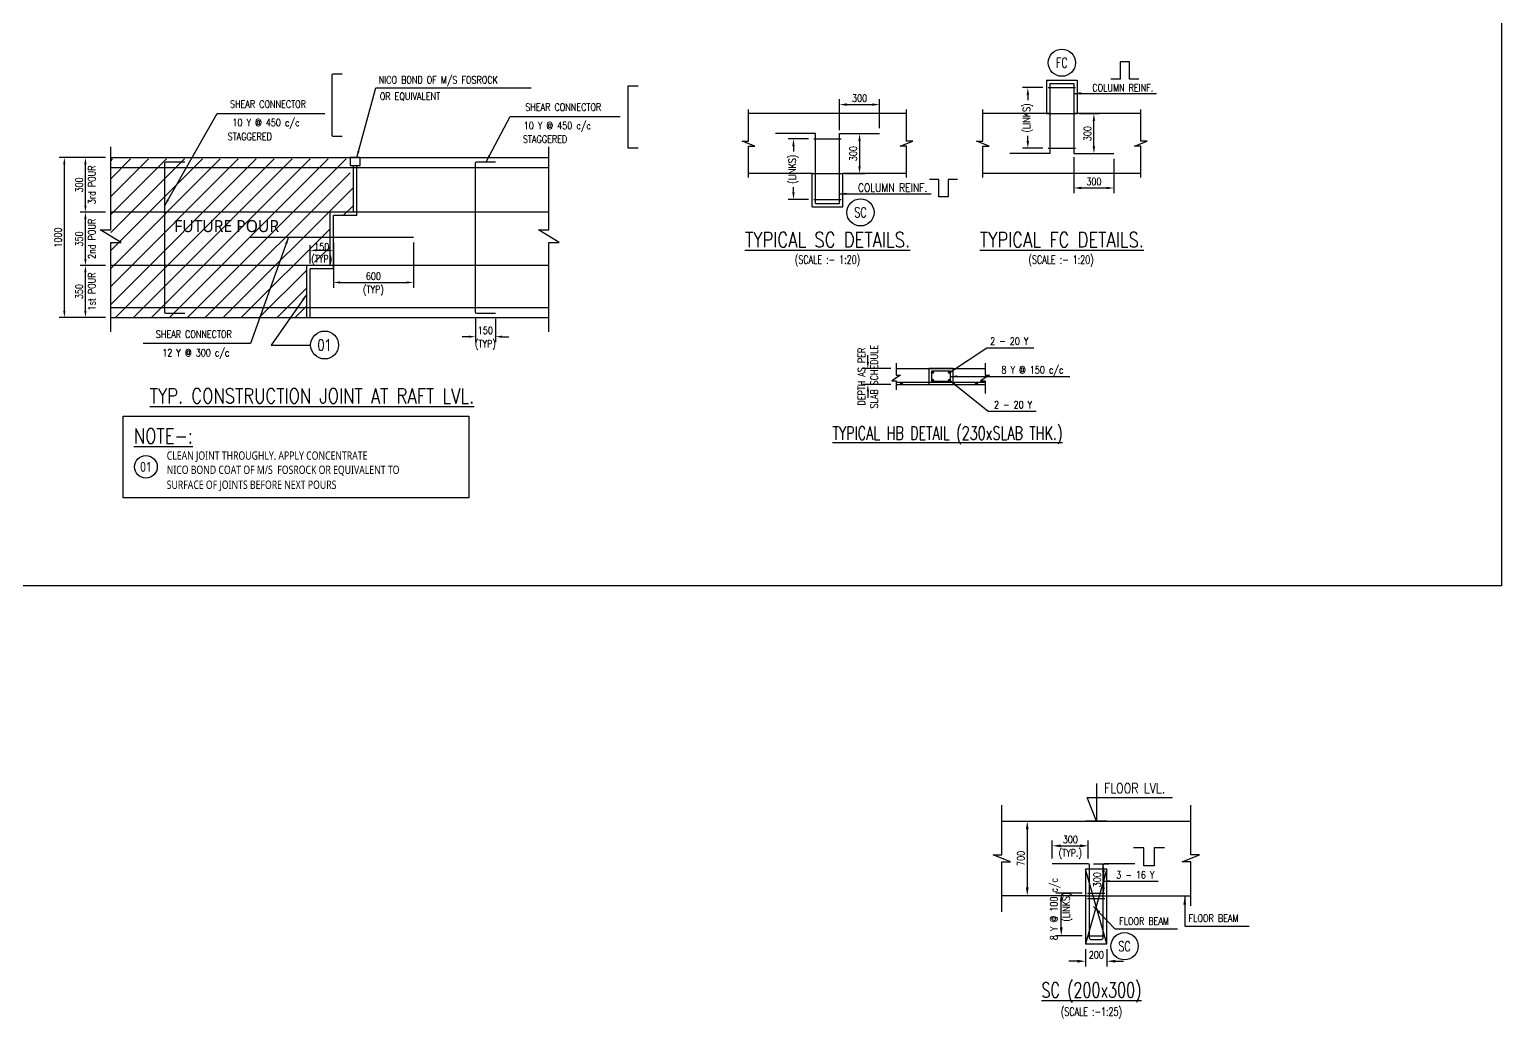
# Model space of a CAD drawing. Extents: x -69352 to 1013721, y -547461 to -186867.
# Drawn here: x 439948 to 495141, y -526252 to -489142 of the extents above; entities that cross this region are included whole.
import ezdxf
from ezdxf.enums import TextEntityAlignment as Align
from ezdxf.lldxf.tags import DXFTag

# ---------------------------------------------------------------- set-up
doc = ezdxf.new("R2010")
doc.units = 0
doc.header["$LTSCALE"] = 500
doc.header["$MEASUREMENT"] = 0
doc.header["$PDMODE"] = 35
doc.header["$PDSIZE"] = -15
doc.linetypes.add('HIDDEN2', pattern=[0.1875, 0.125, -0.0625])
doc.layers.get('DEFPOINTS').update_dxf_attribs({"color": 4})
for name, color, linetype in [('LEVEL SECTION', 3, 'Continuous'), ('LINE CUT', 8, 'Continuous'), ('RIL SWD', 15, 'Continuous'), ('S-BEAM OUTER', 4, 'Continuous'), ('S-BRECK LINE', 8, 'Continuous'), ('S-COLUMN', 1, 'Continuous'), ('S-COLUMN CIRCLE', 9, 'Continuous'), ('S-COLUMN NO', 2, 'Continuous'), ('S-CONCRET LINE', 4, 'Continuous'), ('S-CUT LINE', 8, 'Continuous'), ('S-DIM-1', 5, 'Continuous'), ('S-HATCH @ 1', 252, 'Continuous'), ('S-LEVEL SECTION', 3, 'Continuous'), ('S-REINFORCEMENT', 6, 'Continuous'), ('S-SLAB NO', 3, 'Continuous'), ('S-STIRUPS)', 3, 'Continuous'), ('S-TEXT', 2, 'Continuous'), ('S-TEXT-1 @ 1', 4, 'Continuous'), ('S-TEXT1', 4, 'Continuous'), ('S-TITIL', 6, 'Continuous'), ('S-TITLE', 6, 'Continuous')]:
    doc.layers.add(name, color=color, linetype=linetype)
doc.layers.add('TEXT-1', color=4, linetype='Continuous', lineweight=18)
doc.styles.add('ROMANS', font='simplex.shx', dxfattribs={"width": 0.8, "height": 275})
doc.styles.add('ROMENT', font='', dxfattribs={"height": 275})
doc.styles.get('ROMENT').set_extended_font_data('Yu Gothic UI Light')
tags = doc.linetypes.add('HIDDEN', pattern=[0.375, 0.25, -0.125]).pattern_tags.tags
tags[6:7] = [DXFTag(74, 4), DXFTag(75, 0), DXFTag(340, '0'), DXFTag(46, 1.0), DXFTag(50, 0.0), DXFTag(44, 0.0), DXFTag(45, 0.0)]
tags[4:5] = [DXFTag(74, 4), DXFTag(75, 0), DXFTag(340, '0'), DXFTag(46, 1.0), DXFTag(50, 0.0), DXFTag(44, 0.0), DXFTag(45, 0.0)]
doc.dimstyles.new('dim100', dxfattribs={"dimtxt": 250, "dimasz": 250, "dimexe": 200, "dimexo": 200, "dimgap": 100, "dimtad": 1, "dimdec": 0, "dimzin": 0, "dimdsep": 46, "dimtxsty": 'ROMANS', "dimcen": 0, "dimclrd": 5, "dimclre": 5, "dimclrt": 4, "dimadec": 0, "dimazin": 0, "dimtfac": 1, "dimtdec": 0, "dimtix": 1, "dimtofl": 0, "dimtmove": 2, "dimatfit": 3, "dimfxl": 0, "dimtolj": 1, "dimtzin": 0, "dimlwd": -1, "dimlwe": -1, "dimarcsym": 0})
doc.dimstyles.new('dim20', dxfattribs={"dimtxt": 250, "dimasz": 250, "dimexe": 200, "dimexo": 200, "dimgap": 100, "dimtad": 1, "dimdec": 0, "dimlfac": 0.2, "dimzin": 0, "dimdsep": 46, "dimtxsty": 'ROMANS', "dimcen": 0, "dimclrd": 5, "dimclre": 5, "dimclrt": 4, "dimadec": 0, "dimazin": 0, "dimtfac": 1, "dimtdec": 0, "dimtix": 1, "dimtofl": 0, "dimtmove": 2, "dimatfit": 3, "dimfxl": 0, "dimtolj": 1, "dimtzin": 0, "dimlwd": -1, "dimlwe": -1, "dimarcsym": 0})
doc.dimstyles.new('dim25', dxfattribs={"dimtxt": 250, "dimasz": 250, "dimexe": 200, "dimexo": 200, "dimgap": 100, "dimtad": 1, "dimdec": 0, "dimlfac": 0.25, "dimzin": 0, "dimdsep": 46, "dimtxsty": 'ROMANS', "dimcen": 0, "dimclrd": 5, "dimclre": 5, "dimclrt": 4, "dimadec": 0, "dimazin": 0, "dimtfac": 1, "dimtdec": 0, "dimtix": 1, "dimtofl": 0, "dimtmove": 2, "dimatfit": 3, "dimfxl": 0, "dimtolj": 1, "dimtzin": 0, "dimlwd": -1, "dimlwe": -1, "dimarcsym": 0})
doc.dimstyles.new('dim33.33', dxfattribs={"dimtxt": 250, "dimasz": 250, "dimexe": 200, "dimexo": 200, "dimgap": 100, "dimtad": 1, "dimdec": 0, "dimlfac": 0.333331, "dimzin": 0, "dimdsep": 46, "dimtxsty": 'ROMANS', "dimcen": 0, "dimclrd": 5, "dimclre": 5, "dimclrt": 4, "dimadec": 0, "dimazin": 0, "dimtfac": 1, "dimtdec": 0, "dimtix": 1, "dimtofl": 0, "dimtmove": 2, "dimatfit": 3, "dimfxl": 0, "dimtolj": 1, "dimtzin": 0, "dimlwd": -1, "dimlwe": -1, "dimarcsym": 0})

# ---------------------------------------------------------------- blocks, each defined once
blk = doc.blocks.new('*D964')
at = {"layer": 'DEFPOINTS', "color": 0}
for p in [(479107, -492302), (479857, -492302), (479107, -493802)]:
    blk.add_point(p, dxfattribs=at)
at = {"layer": 'S-REINFORCEMENT', "color": 5, "linetype": 'Continuous'}
for p, q in [((479307, -492302), (480057, -492302)), ((479857, -493527), (479857, -492577)), ((479307, -493802), (480057, -493802))]:
    blk.add_line(p, q, dxfattribs=at)
at = {"layer": 'S-REINFORCEMENT', "color": 5}
for points in [[(479903, -492577), (479811, -492577), (479857, -492302)], [(479811, -493527), (479903, -493527), (479857, -493802)]]:
    blk.add_solid(points, dxfattribs=at)
at = {"layer": 'S-REINFORCEMENT', "color": 4, "lineweight": 20, "insert": (479619, -493052), "char_height": 275, "attachment_point": 5, "rotation": 90, "style": 'ROMANS'}
blk.add_mtext('\\A1;{300}', dxfattribs=at)
blk = doc.blocks.new('*D965')
at = {"layer": 'DEFPOINTS', "color": 0}
for p in [(479107, -493730), (480607, -493802), (480607, -495091)]:
    blk.add_point(p, dxfattribs=at)
at = {"layer": 'S-REINFORCEMENT', "color": 5, "linetype": 'Continuous'}
for p, q in [((479107, -493930), (479107, -495291)), ((480607, -494002), (480607, -495291)), ((479382, -495091), (480332, -495091))]:
    blk.add_line(p, q, dxfattribs=at)
at = {"layer": 'S-REINFORCEMENT', "color": 5}
for points in [[(479382, -495045), (479382, -495137), (479107, -495091)], [(480332, -495137), (480332, -495045), (480607, -495091)]]:
    blk.add_solid(points, dxfattribs=at)
at = {"layer": 'S-REINFORCEMENT', "color": 4, "lineweight": 20, "insert": (479857, -494853), "char_height": 275, "attachment_point": 5, "style": 'ROMANS'}
blk.add_mtext('\\A1;{300}', dxfattribs=at)
blk = doc.blocks.new('*D966')
at = {"layer": 'DEFPOINTS', "color": 0}
for p in [(477380, -491327), (478144, -491327), (478144, -493602)]:
    blk.add_point(p, dxfattribs=at)
at = {"layer": 'S-REINFORCEMENT', "color": 5, "linetype": 'Continuous'}
for p, q in [((477944, -491327), (477180, -491327)), ((477380, -491602), (477380, -491793)), ((477380, -493327), (477380, -493135)), ((477944, -493602), (477180, -493602))]:
    blk.add_line(p, q, dxfattribs=at)
at = {"layer": 'S-REINFORCEMENT', "color": 5}
for points in [[(477426, -491602), (477334, -491602), (477380, -491327)], [(477334, -493327), (477426, -493327), (477380, -493602)]]:
    blk.add_solid(points, dxfattribs=at)
at = {"layer": 'S-REINFORCEMENT', "color": 4, "lineweight": 20, "insert": (477380, -492464), "char_height": 275, "attachment_point": 5, "rotation": 90, "style": 'ROMANS'}
blk.add_mtext('\\A1;{\\Fsimplex.shx|c1;(LINKS)}', dxfattribs=at)
blk = doc.blocks.new('*D967')
at = {"layer": 'DEFPOINTS', "color": 0}
for p in [(470320, -493052), (470320, -494552), (471070, -494552)]:
    blk.add_point(p, dxfattribs=at)
at = {"layer": 'S-REINFORCEMENT', "color": 5, "linetype": 'Continuous'}
for p, q in [((470520, -493052), (471270, -493052)), ((471070, -493326), (471070, -494276)), ((470520, -494552), (471270, -494552))]:
    blk.add_line(p, q, dxfattribs=at)
at = {"layer": 'S-REINFORCEMENT', "color": 5}
for points in [[(471116, -493326), (471025, -493326), (471070, -493052)], [(471025, -494276), (471116, -494276), (471070, -494552)]]:
    blk.add_solid(points, dxfattribs=at)
at = {"layer": 'S-REINFORCEMENT', "color": 4, "lineweight": 20, "insert": (470833, -493802), "char_height": 275, "attachment_point": 5, "rotation": 90, "style": 'ROMANS'}
blk.add_mtext('\\A1;{300}', dxfattribs=at)
blk = doc.blocks.new('*D968')
at = {"layer": 'DEFPOINTS', "color": 0}
for p in [(471820, -491962), (470320, -493123), (471820, -493052)]:
    blk.add_point(p, dxfattribs=at)
at = {"layer": 'S-REINFORCEMENT', "color": 5, "linetype": 'Continuous'}
for p, q in [((470320, -492923), (470320, -491762)), ((471820, -492852), (471820, -491762)), ((470595, -491962), (471545, -491962))]:
    blk.add_line(p, q, dxfattribs=at)
at = {"layer": 'S-REINFORCEMENT', "color": 5}
for points in [[(470595, -491916), (470595, -492008), (470320, -491962)], [(471545, -492008), (471545, -491916), (471820, -491962)]]:
    blk.add_solid(points, dxfattribs=at)
at = {"layer": 'S-REINFORCEMENT', "color": 4, "lineweight": 20, "insert": (471070, -491725), "char_height": 275, "attachment_point": 5, "style": 'ROMANS'}
blk.add_mtext('\\A1;{300}', dxfattribs=at)
blk = doc.blocks.new('*D969')
at = {"layer": 'DEFPOINTS', "color": 0}
for p in [(469358, -493252), (468593, -495526), (469358, -495526)]:
    blk.add_point(p, dxfattribs=at)
at = {"layer": 'S-REINFORCEMENT', "color": 5, "linetype": 'Continuous'}
for p, q in [((469158, -493252), (468393, -493252)), ((468593, -493526), (468593, -493718)), ((468593, -495252), (468593, -495060)), ((469158, -495526), (468393, -495526))]:
    blk.add_line(p, q, dxfattribs=at)
at = {"layer": 'S-REINFORCEMENT', "color": 5}
for points in [[(468639, -493526), (468547, -493526), (468593, -493252)], [(468547, -495252), (468639, -495252), (468593, -495526)]]:
    blk.add_solid(points, dxfattribs=at)
at = {"layer": 'S-REINFORCEMENT', "color": 4, "lineweight": 20, "insert": (468593, -494389), "char_height": 275, "attachment_point": 5, "rotation": 90, "style": 'ROMANS'}
blk.add_mtext('\\A1;{\\Fsimplex.shx|c1;(LINKS)}', dxfattribs=at)
blk = doc.blocks.new('*D985')
at = {"layer": 'DEFPOINTS', "color": 0}
for p in [(441257, -493951), (442995, -493951), (442995, -499951)]:
    blk.add_point(p, dxfattribs=at)
at = {"layer": 'S-DIM-1', "color": 5}
for p, q in [((442795, -493951), (441057, -493951)), ((441257, -499701), (441257, -494201)), ((442795, -499951), (441057, -499951))]:
    blk.add_line(p, q, dxfattribs=at)
for points in [[(441299, -494201), (441215, -494201), (441257, -493951)], [(441215, -499701), (441299, -499701), (441257, -499951)]]:
    blk.add_solid(points, dxfattribs=at)
at = {"layer": 'S-DIM-1', "color": 4, "insert": (441019, -496951), "char_height": 275, "attachment_point": 5, "rotation": 90, "style": 'ROMANS'}
blk.add_mtext('\\A1;1000', dxfattribs=at)
blk = doc.blocks.new('*D986')
at = {"layer": 'DEFPOINTS', "color": 0}
for p in [(451344, -496938), (454344, -496938), (454344, -498635)]:
    blk.add_point(p, dxfattribs=at)
at = {"layer": 'S-DIM-1', "color": 5}
for p, q in [((451344, -497138), (451344, -498835)), ((454344, -497138), (454344, -498835)), ((451594, -498635), (454094, -498635))]:
    blk.add_line(p, q, dxfattribs=at)
for points in [[(451594, -498593), (451594, -498677), (451344, -498635)], [(454094, -498677), (454094, -498593), (454344, -498635)]]:
    blk.add_solid(points, dxfattribs=at)
at = {"layer": 'S-DIM-1', "color": 4, "char_height": 275, "attachment_point": 5, "style": 'ROMANS'}
for s, insert in [('\\A1;600', (452844, -498397)), ('(TYP)', (452844, -498944))]:
    blk.add_mtext(s, dxfattribs=dict(at, insert=insert))
blk = doc.blocks.new('*D987')
at = {"layer": 'DEFPOINTS', "color": 0}
for p in [(456668, -499747), (457418, -499797), (457418, -500670)]:
    blk.add_point(p, dxfattribs=at)
at = {"layer": 'S-DIM-1', "color": 5}
for p, q in [((456668, -499947), (456668, -500870)), ((457418, -499997), (457418, -500870)), ((456418, -500670), (456168, -500670)), ((457668, -500670), (457918, -500670))]:
    blk.add_line(p, q, dxfattribs=at)
for points in [[(456418, -500712), (456418, -500628), (456668, -500670)], [(457668, -500628), (457668, -500712), (457418, -500670)]]:
    blk.add_solid(points, dxfattribs=at)
at = {"layer": 'S-DIM-1', "color": 4, "char_height": 275, "attachment_point": 5, "style": 'ROMANS'}
for s, insert in [('\\A1;{150', (457043, -500432)), ('(TYP)}', (457043, -500980))]:
    blk.add_mtext(s, dxfattribs=dict(at, insert=insert))
blk = doc.blocks.new('*D988')
at = {"layer": 'DEFPOINTS', "color": 0}
for p in [(442047, -498001), (442995, -498001), (442995, -499951)]:
    blk.add_point(p, dxfattribs=at)
at = {"layer": 'S-DIM-1', "color": 5}
for p, q in [((442795, -498001), (441847, -498001)), ((442047, -499701), (442047, -498251)), ((442795, -499951), (441847, -499951))]:
    blk.add_line(p, q, dxfattribs=at)
for points in [[(442089, -498251), (442005, -498251), (442047, -498001)], [(442005, -499701), (442089, -499701), (442047, -499951)]]:
    blk.add_solid(points, dxfattribs=at)
at = {"layer": 'S-DIM-1', "color": 4, "char_height": 275, "attachment_point": 5, "rotation": 90, "style": 'ROMANS'}
for s, insert in [('1st POUR', (442284, -498976)), ('\\A1;350', (441809, -498976))]:
    blk.add_mtext(s, dxfattribs=dict(at, insert=insert))
blk = doc.blocks.new('*D989')
at = {"layer": 'DEFPOINTS', "color": 0}
for p in [(442047, -496001), (442995, -496001), (442995, -498001)]:
    blk.add_point(p, dxfattribs=at)
at = {"layer": 'S-DIM-1', "color": 5}
for p, q in [((442795, -496001), (441847, -496001)), ((442047, -497751), (442047, -496251)), ((442795, -498001), (441847, -498001))]:
    blk.add_line(p, q, dxfattribs=at)
for points in [[(442089, -496251), (442005, -496251), (442047, -496001)], [(442005, -497751), (442089, -497751), (442047, -498001)]]:
    blk.add_solid(points, dxfattribs=at)
at = {"layer": 'S-DIM-1', "color": 4, "char_height": 275, "attachment_point": 5, "rotation": 90, "style": 'ROMANS'}
for s, insert in [('2nd POUR', (442284, -497001)), ('\\A1;350', (441809, -497001))]:
    blk.add_mtext(s, dxfattribs=dict(at, insert=insert))
blk = doc.blocks.new('*D990')
at = {"layer": 'DEFPOINTS', "color": 0}
for p in [(442047, -493951), (442995, -493951), (442995, -496001)]:
    blk.add_point(p, dxfattribs=at)
at = {"layer": 'S-DIM-1', "color": 5}
for p, q in [((442795, -493951), (441847, -493951)), ((442047, -495751), (442047, -494201)), ((442795, -496001), (441847, -496001))]:
    blk.add_line(p, q, dxfattribs=at)
for points in [[(442089, -494201), (442005, -494201), (442047, -493951)], [(442005, -495751), (442089, -495751), (442047, -496001)]]:
    blk.add_solid(points, dxfattribs=at)
at = {"layer": 'S-DIM-1', "color": 4, "char_height": 275, "attachment_point": 5, "rotation": 90, "style": 'ROMANS'}
for s, insert in [('3rd POUR', (442284, -494976)), ('\\A1;300', (441809, -494976))]:
    blk.add_mtext(s, dxfattribs=dict(at, insert=insert))
blk = doc.blocks.new('*D991')
at = {"layer": 'DEFPOINTS', "color": 0}
for p in [(450469, -497432), (450469, -498126), (451344, -498126)]:
    blk.add_point(p, dxfattribs=at)
at = {"layer": 'S-DIM-1', "color": 5}
for p, q in [((450469, -497926), (450469, -497232)), ((451344, -497926), (451344, -497232)), ((451094, -497432), (450719, -497432))]:
    blk.add_line(p, q, dxfattribs=at)
for points in [[(450719, -497390), (450719, -497473), (450469, -497432)], [(451094, -497473), (451094, -497390), (451344, -497432)]]:
    blk.add_solid(points, dxfattribs=at)
at = {"layer": 'S-DIM-1', "color": 4, "insert": (450907, -497571), "char_height": 275, "attachment_point": 5, "style": 'ROMANS'}
blk.add_mtext('\\A1;150\\Fsimplex.shx,bigfont.shx;\\P(TYP)', dxfattribs=at)
blk = doc.blocks.new('*D1177')
at = {"layer": 'DEFPOINTS', "color": 0}
for p in [(478633, -521544), (479622, -521544), (479622, -523144)]:
    blk.add_point(p, dxfattribs=at)
at = {"layer": 'S-DIM-1', "color": 5}
for p, q in [((479422, -521544), (478433, -521544)), ((478633, -522831), (478633, -521856)), ((479422, -523144), (478433, -523144))]:
    blk.add_line(p, q, dxfattribs=at)
for points in [[(478685, -521856), (478581, -521856), (478633, -521544)], [(478581, -522831), (478685, -522831), (478633, -523144)]]:
    blk.add_solid(points, dxfattribs=at)
at = {"layer": 'S-DIM-1', "color": 4, "insert": (478633, -522144), "char_height": 275, "attachment_point": 5, "rotation": 90, "style": 'ROMANS'}
blk.add_mtext('\\A1;{8 Y @ 100 c/c\\P (LINKS)}', dxfattribs=at)
blk = doc.blocks.new('*D1178')
at = {"layer": 'DEFPOINTS', "color": 0}
for p in [(479647, -520444), (479697, -521644), (480212, -521644)]:
    blk.add_point(p, dxfattribs=at)
at = {"layer": 'S-DIM-1', "color": 5}
for p, q in [((479847, -520444), (480412, -520444)), ((480212, -520756), (480212, -521331)), ((479897, -521644), (480412, -521644))]:
    blk.add_line(p, q, dxfattribs=at)
for points in [[(480264, -520756), (480160, -520756), (480212, -520444)], [(480160, -521331), (480264, -521331), (480212, -521644)]]:
    blk.add_solid(points, dxfattribs=at)
at = {"layer": 'S-DIM-1', "color": 4, "insert": (479974, -521044), "char_height": 275, "attachment_point": 5, "rotation": 90, "style": 'ROMANS'}
blk.add_mtext('\\A1;300', dxfattribs=at)
blk = doc.blocks.new('*D1179')
at = {"layer": 'DEFPOINTS', "color": 0}
for p in [(479547, -523444), (480347, -523444), (480347, -524101)]:
    blk.add_point(p, dxfattribs=at)
at = {"layer": 'S-DIM-1', "color": 5}
for p, q in [((479547, -523644), (479547, -524301)), ((480347, -523644), (480347, -524301)), ((479235, -524101), (478922, -524101)), ((480660, -524101), (480972, -524101))]:
    blk.add_line(p, q, dxfattribs=at)
for points in [[(479235, -524153), (479235, -524049), (479547, -524101)], [(480660, -524049), (480660, -524153), (480347, -524101)]]:
    blk.add_solid(points, dxfattribs=at)
at = {"layer": 'S-DIM-1', "color": 4, "insert": (479947, -523863), "char_height": 275, "attachment_point": 5, "style": 'ROMANS'}
blk.add_mtext('\\A1;{200}', dxfattribs=at)
blk = doc.blocks.new('*D1180')
at = {"layer": 'DEFPOINTS', "color": 0}
for p in [(477358, -518844), (477358, -521644), (477358, -521644)]:
    blk.add_point(p, dxfattribs=at)
at = {"layer": 'S-DIM-1', "color": 5}
for p, q in [((477358, -519156), (477358, -521331)), ((477558, -518844), (477558, -518844)), ((477558, -521644), (477558, -521644))]:
    blk.add_line(p, q, dxfattribs=at)
for points in [[(477410, -519156), (477306, -519156), (477358, -518844)], [(477306, -521331), (477410, -521331), (477358, -521644)]]:
    blk.add_solid(points, dxfattribs=at)
at = {"layer": 'S-DIM-1', "color": 4, "insert": (477121, -520244), "char_height": 275, "attachment_point": 5, "rotation": 90, "style": 'ROMANS'}
blk.add_mtext('\\A1;700', dxfattribs=at)
blk = doc.blocks.new('*D1181')
at = {"layer": 'DEFPOINTS', "color": 0}
for p in [(479647, -519771), (478297, -520444), (479647, -520444)]:
    blk.add_point(p, dxfattribs=at)
at = {"layer": 'S-DIM-1', "color": 5}
for p, q in [((478297, -520244), (478297, -519571)), ((478610, -519771), (479335, -519771)), ((479647, -520244), (479647, -519571))]:
    blk.add_line(p, q, dxfattribs=at)
for points in [[(478610, -519719), (478610, -519823), (478297, -519771)], [(479335, -519823), (479335, -519719), (479647, -519771)]]:
    blk.add_solid(points, dxfattribs=at)
at = {"layer": 'S-DIM-1', "color": 4, "char_height": 275, "attachment_point": 5, "style": 'ROMANS'}
for s, insert in [('(TYP.)', (478972, -520081)), ('\\A1;300', (478972, -519534))]:
    blk.add_mtext(s, dxfattribs=dict(at, insert=insert))
blk = doc.blocks.new('*D1182')
at = {"layer": 'DEFPOINTS', "color": 0}
for p in [(471382, -501869), (472442, -501869), (472442, -502469)]:
    blk.add_point(p, dxfattribs=at)
at = {"layer": 'S-DIM-1', "color": 5}
for p, q in [((471382, -501619), (471382, -501369)), ((472242, -501869), (471182, -501869)), ((472242, -502469), (471182, -502469)), ((471382, -502719), (471382, -502969))]:
    blk.add_line(p, q, dxfattribs=at)
for points in [[(471340, -501619), (471424, -501619), (471382, -501869)], [(471424, -502719), (471340, -502719), (471382, -502469)]]:
    blk.add_solid(points, dxfattribs=at)
at = {"layer": 'S-DIM-1', "color": 4, "char_height": 275, "attachment_point": 5, "rotation": 90, "style": 'ROMANS'}
for s, insert in [('\\A1;{DEPTH AS PER', (471145, -502169)), ('SLAB SCHEDULE}', (471620, -502169))]:
    blk.add_mtext(s, dxfattribs=dict(at, insert=insert))

msp = doc.modelspace()

# ---------------------------------------------------------------- hatches: boundary and pattern name
at = {"layer": 'S-HATCH @ 1'}
h = msp.add_hatch(dxfattribs=at)
h.set_pattern_fill('ANSI31', color=8, scale=150, angle=180)
h.set_pattern_definition([(225, (442995.2, -487333.2), (336.76, -336.76), [])])
h.paths.add_polyline_path([(450344.452, -499950.956), (450344.452, -497875.956), (451219.452, -497875.956), (451219.452, -496125.956), (452094.452, -496125.956), (452094.452, -494545.945), (451969.452, -494545.945), (451969.452, -494000.956), (442995.183, -494000.956), (442995.183, -499950.956)])

# ---------------------------------------------------------------- linework, layer by layer
at = {"layer": 'LINE CUT'}
for points in [[(442995.183, -500485.097), (442995.183, -497134.713), (443385.099, -497134.713), (442605.267, -496659.668), (442995.183, -496659.668), (442995.183, -493552.789)], [(459423.513, -500485.097), (459423.513, -497134.713), (459813.429, -497134.713), (459033.597, -496659.668), (459423.513, -496659.668), (459423.513, -493552.789)]]:
    msp.add_lwpolyline(points, dxfattribs=at)
at = {"layer": 'RIL SWD', "color": 4}
for p, q in [((442995.183, -493950.956), (459423.513, -493950.956)), ((452219.452, -496125.956), (452219.452, -494245.945)), ((451344.452, -498125.956), (451344.452, -496125.956)), ((452219.452, -496125.956), (451344.452, -496125.956)), ((451344.452, -498125.956), (450469.452, -498125.956)), ((450469.452, -499950.956), (450469.452, -498125.956)), ((442995.183, -499950.956), (459423.513, -499950.956))]:
    msp.add_line(p, q, dxfattribs=at)
at = {"layer": 'RIL SWD', "color": 3, "linetype": 'HIDDEN2', "ltscale": 1000}
for p, q in [((452094.452, -496000.956), (452094.452, -494245.945)), ((452094.452, -496000.956), (451219.452, -496000.956)), ((451219.452, -498000.956), (451219.452, -496000.956)), ((450344.452, -499950.956), (450344.452, -498000.956)), ((451219.452, -498000.956), (450344.452, -498000.956))]:
    msp.add_line(p, q, dxfattribs=at)
at = {"layer": 'RIL SWD', "color": 8, "linetype": 'HIDDEN', "ltscale": 1000}
for p, q in [((459423.513, -496000.956), (442995.183, -496000.956)), ((459423.513, -498000.956), (442995.183, -498000.956))]:
    msp.add_line(p, q, dxfattribs=at)
at = {"layer": 'RIL SWD'}
msp.add_lwpolyline([(452344.452, -493950.956), (451969.452, -493950.956), (451969.452, -494245.945), (452344.452, -494245.945)], close=True, dxfattribs=at)
at = {"layer": 'S-BEAM OUTER'}
for p, q in [((472832.378, -492301.5), (466908.506, -492301.5)), ((478206.936, -492301.5), (475695, -492301.5)), ((481618.872, -492301.5), (479106.936, -492301.5)), ((469295.442, -494551.5), (466908.506, -494551.5)), ((472832.378, -494551.5), (470445.442, -494551.5)), ((481618.872, -494551.5), (475695, -494551.5)), ((476408.661, -518843.734), (483485.661, -518843.734)), ((480347.161, -518843.734), (479547.161, -518843.734)), ((479547.161, -521643.734), (476408.661, -521643.734)), ((480347.161, -521643.734), (483485.661, -521643.734))]:
    msp.add_line(p, q, dxfattribs=at)
at = {"layer": 'S-BEAM OUTER', "linetype": 'HIDDEN', "ltscale": 1000}
msp.add_line((478081.936, -492301.5), (479231.936, -492301.5), dxfattribs=at)
at = {"layer": 'S-BEAM OUTER', "color": 8, "linetype": 'HIDDEN', "ltscale": 1000}
msp.add_line((469295.442, -494551.5), (470445.442, -494551.5), dxfattribs=at)
at = {"layer": 'S-BEAM OUTER', "color": 8, "linetype": 'HIDDEN', "ltscale": 1500}
msp.add_line((479547.161, -521643.734), (480347.161, -521643.734), dxfattribs=at)
at = {"layer": 'S-BRECK LINE'}
for points in [[(466908.506, -494701.5), (466908.506, -493523.973), (467145.888, -493523.973), (466671.124, -493329.027), (466908.506, -493329.027), (466908.506, -492151.5)], [(472832.378, -494701.5), (472832.378, -493523.973), (472594.996, -493523.973), (473069.76, -493329.027), (472832.378, -493329.027), (472832.378, -492151.5)], [(475695, -494701.5), (475695, -493523.973), (475932.382, -493523.973), (475457.618, -493329.027), (475695, -493329.027), (475695, -492151.5)], [(481618.872, -494701.5), (481618.872, -493523.973), (481381.49, -493523.973), (481856.254, -493329.027), (481618.872, -493329.027), (481618.872, -492151.5)], [(476408.661, -522243.734), (476408.661, -520377.441), (476734.288, -520377.441), (476083.034, -520110.027), (476408.661, -520110.027), (476408.661, -518243.734)], [(483485.661, -522019.319), (483485.661, -520377.441), (483160.034, -520377.441), (483811.288, -520110.027), (483485.661, -520110.027), (483485.661, -518243.734)]]:
    msp.add_lwpolyline(points, dxfattribs=at)
at = {"layer": 'S-COLUMN', "ltscale": 2500}
for p, q in [((478081.936, -491051.5), (479231.936, -491051.5)), ((478081.936, -491051.5), (478081.936, -492301.5)), ((479231.936, -491051.5), (479231.936, -492301.5)), ((469295.442, -495801.5), (469295.442, -494551.5)), ((470445.442, -495801.5), (470445.442, -494551.5)), ((469295.442, -495801.5), (470445.442, -495801.5))]:
    msp.add_line(p, q, dxfattribs=at)
at = {"layer": 'S-COLUMN'}
msp.add_lwpolyline([(479547.161, -521643.734), (479547.161, -523443.734), (480347.161, -523443.734), (480347.161, -521643.734)], dxfattribs=at)
at = {"layer": 'S-COLUMN CIRCLE'}
for centre, radius in [((478656.936, -490392.093), 509.407), ((471104.849, -496006.413), 509.407), ((451013.585, -500982.046), 523.961), ((444315.352, -505554.913), 424.506), ((481006.567, -523538.641), 509.407)]:
    msp.add_circle(centre, radius, dxfattribs=at)
at = {"layer": 'S-CONCRET LINE'}
for p, q in [((472441.549, -501869.286), (475776.485, -501869.286)), ((472441.549, -502469.286), (475776.485, -502469.286))]:
    msp.add_line(p, q, dxfattribs=at)
msp.add_lwpolyline([(375139, -428771), (495141, -428771), (495141, -510011), (375139, -510011)], close=True, dxfattribs=at)
at = {"layer": 'S-CUT LINE', "linetype": 'HIDDEN', "ltscale": 1500}
for p, q in [((479547.161, -520643.734), (479547.161, -521643.734)), ((480347.161, -520643.734), (479547.161, -523443.734)), ((480347.161, -523443.734), (479547.161, -520643.734)), ((480347.161, -520643.734), (479547.161, -520643.734)), ((480347.161, -521643.734), (480347.161, -520643.734))]:
    msp.add_line(p, q, dxfattribs=at)
at = {"layer": 'S-CUT LINE'}
for points in [[(472441.549, -501669.286), (472441.549, -502117.608), (472607.913, -502117.608), (472275.185, -502320.293), (472441.549, -502320.293), (472441.549, -502668.615)], [(475776.485, -501669.286), (475776.485, -502117.608), (475942.849, -502117.608), (475610.121, -502320.293), (475776.485, -502320.293), (475776.485, -502800.97)]]:
    msp.add_lwpolyline(points, dxfattribs=at)
at = {"layer": 'S-DIM-1'}
msp.add_lwpolyline([(443462.114, -503646.028), (456422.931, -503646.028), (456422.931, -506720.175), (443462.114, -506720.175)], close=True, dxfattribs=at)
at = {"layer": 'S-LEVEL SECTION'}
msp.add_lwpolyline([(479958.939, -517430.426), (479958.939, -518843.734), (479599.574, -517957.836), (482799.427, -517957.836)], dxfattribs=at)
at = {"layer": 'S-REINFORCEMENT', "ltscale": 2500}
for p, q in [((478206.936, -491176.5), (479106.936, -491176.5)), ((469420.442, -495676.5), (470320.442, -495676.5))]:
    msp.add_line(p, q, dxfattribs=at)
at = {"layer": 'S-REINFORCEMENT', "linetype": 'ByBlock'}
for p, q in [((442995.183, -494325.956), (459423.513, -494325.956)), ((448219.452, -496938.456), (454344.452, -496938.456)), ((442995.183, -499575.956), (459423.513, -499575.956))]:
    msp.add_line(p, q, dxfattribs=at)
at = {"layer": 'S-REINFORCEMENT', "color": 5}
msp.add_line((472441.549, -502372.843), (475776.485, -502372.843), dxfattribs=at)
at = {"layer": 'S-REINFORCEMENT', "ltscale": 0.9}
for points, elevation in [([(481074.912, -490357.827), (480842.112, -490357.827), (480842.112, -491011.372), (480486.054, -491011.372)], -69.059), ([(481544.607, -491011.372), (481191.311, -491011.372), (481191.311, -490357.827), (480958.512, -490357.827)], -69.059), ([(474277.61, -495422.579), (474044.811, -495422.579), (474044.811, -494769.034), (473688.752, -494769.034)], -207.176), ([(474747.305, -494769.034), (474394.01, -494769.034), (474394.01, -495422.579), (474161.211, -495422.579)], -207.176)]:
    msp.add_lwpolyline(points, dxfattribs=dict(at, elevation=elevation))
at = {"layer": 'S-REINFORCEMENT', "linetype": 'ByBlock'}
for points in [[(451676.297, -493159.979), (451326.297, -493159.979, -0.414213562), (451301.297, -493134.979), (451301.297, -491986.79), (451301.297, -490838.601, -0.414213562), (451326.297, -490813.601), (451676.297, -490813.601)], [(462768.692, -493599.489), (462418.692, -493599.489, -0.414213562), (462393.692, -493574.489), (462393.692, -492426.3), (462393.692, -491278.111, -0.414213562), (462418.692, -491253.111), (462768.692, -491253.111)], [(445770.49, -499797.333), (445070.49, -499797.333, -0.414213562), (445020.49, -499747.333), (445020.49, -497000.956), (445020.49, -494154.578, -0.414213562), (445070.49, -494104.578), (445770.49, -494104.578)], [(457418.415, -499797.333), (456718.415, -499797.333, -0.414213562), (456668.415, -499747.333), (456668.415, -497000.956), (456668.415, -494154.578, -0.414213562), (456718.415, -494104.578), (457418.415, -494104.578)]]:
    msp.add_lwpolyline(points, format="xyb", dxfattribs=at)
at = {"layer": 'S-REINFORCEMENT', "ltscale": 2500}
for points in [[(478206.936, -491176.5), (478206.936, -493801.5), (476706.936, -493801.5)], [(479106.936, -491176.5), (479106.936, -493801.5), (480606.936, -493801.5)], [(469420.442, -495676.5), (469420.442, -493051.5), (467920.442, -493051.5)], [(470320.442, -495676.5), (470320.442, -493051.5), (471820.442, -493051.5)]]:
    msp.add_lwpolyline(points, dxfattribs=at)
at = {"layer": 'S-REINFORCEMENT', "color": 2}
msp.add_lwpolyline([(473763.259, -502336.436), (474483.259, -502336.436), (474483.259, -501969.286), (473763.259, -501969.286)], close=True, dxfattribs=at)
at = {"layer": 'S-REINFORCEMENT', "color": 5, "const_width": 37.5}
for points in [[(473820.406, -502008.283, -1), (473782.906, -502008.283, -1)], [(474464.579, -502007.439, -1), (474427.079, -502007.439, -1)], [(472665.842, -502412.294, -1), (472628.342, -502412.294, -1)], [(473820.241, -502297.02, 1), (473782.741, -502296.996, 1)], [(474464.413, -502298.271, 1), (474426.913, -502298.247, 1)], [(475477.551, -502412.294, -1), (475440.051, -502412.294, -1)]]:
    msp.add_lwpolyline(points, format="xyb", close=True, dxfattribs=at)
at = {"layer": 'S-REINFORCEMENT', "ltscale": 0.9}
msp.add_lwpolyline([(482505.331, -519847.708), (482113.666, -519847.708), (482113.666, -520524.942), (481732.587, -520524.942), (481732.587, -519847.708), (481340.923, -519847.708)], dxfattribs=at)
at = {"layer": 'S-REINFORCEMENT', "color": 5}
msp.add_lwpolyline([(481397.161, -520443.734), (480247.161, -520443.734, 0.414213562), (480197.161, -520493.734), (480197.161, -523243.734, -0.414213562), (480147.161, -523293.734), (479747.161, -523293.734, -0.414213562), (479697.161, -523243.734), (479697.161, -520493.734, 0.414213562), (479647.161, -520443.734), (478297.161, -520443.734)], format="xyb", dxfattribs=at)
for centre in [(473801.656, -502008.283), (474445.829, -502007.439), (472647.092, -502412.294), (473801.491, -502297.008), (474445.663, -502298.259), (475458.801, -502412.294)]:
    msp.add_circle(centre, 37.5, dxfattribs=at)
at = {"layer": 'S-SLAB NO', "color": 9, "linetype": 'HIDDEN', "ltscale": 25}
msp.add_lwpolyline([(473663.259, -502469.286), (474583.259, -502469.286), (474583.259, -501869.286), (473663.259, -501869.286)], close=True, dxfattribs=at)
at = {"layer": 'S-STIRUPS)', "color": 2, "ltscale": 2500}
for p, q in [((478144.436, -491326.5), (479169.436, -491326.5)), ((469357.942, -493251.5), (470382.942, -493251.5)), ((478144.436, -493601.5), (479169.436, -493601.5)), ((469357.942, -495526.5), (470382.942, -495526.5))]:
    msp.add_line(p, q, dxfattribs=at)
at = {"layer": 'S-STIRUPS)', "color": 2}
for p, q in [((479622.161, -521543.734), (480272.161, -521543.734)), ((479622.161, -521743.734), (480272.161, -521743.734)), ((479622.161, -523143.734), (480272.161, -523143.734))]:
    msp.add_line(p, q, dxfattribs=at)

# ---------------------------------------------------------------- texts
at = {"layer": 'S-COLUMN NO', "style": 'ROMANS', "width": 0.7}
for s, p in [('FC', (478656.936, -490392.093)), ('SC', (471104.849, -496006.413)), ('SC', (481006.567, -523538.641))]:
    msp.add_text(s, height=375, dxfattribs=at).set_placement(p, align=Align.MIDDLE)
at = {"layer": 'S-LEVEL SECTION', "linetype": 'ByBlock', "lineweight": -2, "style": 'ROMANS', "width": 0.8}
msp.add_text('FLOOR LVL.', height=375, dxfattribs=at).set_placement((480240.908, -517609.373), align=Align.MIDDLE_LEFT)
at = {"layer": 'S-TEXT', "style": 'ROMANS', "width": 0.7}
for s, p in [('(SCALE :- 1:20)', (469870.442, -497778.233)), ('(SCALE :- 1:20)', (478625.251, -497778.233)), ('(SCALE :-1:25)', (479763.821, -525991.97))]:
    msp.add_text(s, height=312.5, dxfattribs=at).set_placement(p, align=Align.MIDDLE_CENTER)
at = {"layer": 'S-TEXT-1 @ 1', "style": 'ROMANS', "width": 0.8}
for s, p in [('NICO BOND OF M/S FOSROCK', (453041.906, -491175.449)), ('OR EQUIVALENT', (453082.75, -491789.647, 0))]:
    msp.add_text(s, height=275, dxfattribs=at).set_placement(p)
for s, p in [('SHEAR CONNECTOR', (448890.858, -491943.482)), ('SHEAR CONNECTOR', (459961.678, -492057.231)), ('10 Y @ 450 c/c', (448815.934, -492657.005)), ('10 Y @ 450 c/c', (459740.197, -492770.755)), ('STAGGERED', (448209.528, -493160.734)), ('STAGGERED', (459280.348, -493259.828)), ('SHEAR CONNECTOR', (446112.359, -500576.818)), ('12 Y @ 300 c/c', (446187.283, -501290.342))]:
    msp.add_text(s, height=275, dxfattribs=at).set_placement(p, align=Align.MIDDLE)
for s, p in [('2 - 20 Y', (475969.685, -500836.703)), ('8 Y @ 150 c/c', (476388.758, -501915.123)), ('2 - 20 Y', (476111.971, -503220.457)), ('3 - 16 Y', (480696.234, -520863.075)), ('FLOOR BEAM', (480804.695, -522595.347)), ('FLOOR BEAM', (483408.878, -522486.727))]:
    msp.add_text(s, height=275, dxfattribs=at).set_placement(p, align=Align.MIDDLE_LEFT)
at = {"layer": 'S-TEXT1', "color": 2, "style": 'ROMENT', "width": 0.8}
for height, p in [(450, (451013.585, -500982.046)), (364.5833, (444315.352, -505554.913))]:
    msp.add_text('01', height=height, dxfattribs=at).set_placement(p, align=Align.MIDDLE)
at = {"layer": 'S-TEXT1', "style": 'ROMENT', "width": 0.8}
for s, p in [('CLEAN JOINT THROUGHLY. APPLY CONCENTRATE ', (445095.04, -505130.408)), ('NICO BOND COAT OF M/S  FOSROCK OR EQUIVALENT TO   ', (445095.04, -505662.883)), ('SURFACE OF JOINTS BEFORE NEXT POURS', (445095.04, -506223.976))]:
    msp.add_text(s, height=312.5, dxfattribs=at).set_placement(p, align=Align.MIDDLE_LEFT)
at = {"layer": 'S-TEXT1', "color": 2, "insert": (445371.657, -496295.453), "char_height": 450, "attachment_point": 1, "style": 'ROMENT'}
msp.add_mtext('FUTURE POUR', dxfattribs=at)
at = {"layer": 'S-TITIL', "style": 'ROMANS'}
for s, height, width, p in [('%%UTYPICAL SC DETAILS.', 562.5, 0.8, (469870.442, -497032.467)), ('%%UTYPICAL FC DETAILS.', 562.5, 0.8, (478656.936, -497032.467)), ('%%UTYPICAL HB DETAIL (230xSLAB THK.)', 500, 0.7, (474368.333, -504284.56)), ('%%USC (200x300)', 562.5, 0.7, (479763.821, -525179.47))]:
    msp.add_text(s, height=height, dxfattribs=dict(at, width=width)).set_placement(p, align=Align.MIDDLE_CENTER)
at = {"layer": 'S-TITLE', "style": 'ROMANS', "width": 0.8}
msp.add_text('%%UTYP. CONSTRUCTION JOINT AT RAFT LVL.', height=562.5, dxfattribs=at).set_placement((450540.424, -502890.08), align=Align.MIDDLE_CENTER)
msp.add_text('%%UNOTE-:', height=562.5, dxfattribs=at).set_placement((444970.3, -504111.542), align=Align.TOP_CENTER)
at = {"layer": 'TEXT-1', "style": 'ROMANS', "width": 0.8}
for height, p in [(275, (479799.899, -491329.441)), (312.5, (471013.405, -495079.809))]:
    msp.add_text('COLUMN REINF.', height=height, dxfattribs=at).set_placement(p, align=Align.MIDDLE_LEFT)

# ---------------------------------------------------------------- dimensions: what is measured, and where the dimension line sits
at = {"layer": 'S-DIM-1'}
for base, p1, p2, angle, text, picture, middle in [((441256.915, -493950.956), (442995.183, -499950.956), (442995.183, -493950.956), 90, '1000', '*D985', (441019.415, -496950.956)), ((442046.946, -493950.956), (442995.183, -496000.956), (442995.183, -493950.956), 90, '300\\X3rd POUR', '*D990', (442046.946, -494975.956)), ((442046.946, -496000.956), (442995.183, -498000.956), (442995.183, -496000.956), 90, '350\\X 2nd POUR', '*D989', (442046.946, -497000.956)), ((454344.452, -498634.952), (451344.452, -496938.456), (454344.452, -496938.456), 180, '<>\\X(TYP)', '*D986', (452844.452, -498634.952))]:
    dim = msp.add_linear_dim(base=base, p1=p1, p2=p2, angle=angle, text=text, dimstyle='dim20', override={"dimtxt": 300, "dimtxsty": 'ROMANS'}, dxfattribs=at)
    dim.commit()
    dim.dimension.update_dxf_attribs({"geometry": picture, "text_midpoint": middle})
dim = msp.add_linear_dim(base=(450469.452, -497431.653), p1=(451344.452, -498125.956), p2=(450469.452, -498125.956), text='150\\Fsimplex.shx,bigfont.shx;\\X(TYP)', dimstyle='dim20', override={"dimtxt": 300, "dimtxsty": 'ROMANS'}, dxfattribs=at)
dim.commit()
dim.dimension.update_dxf_attribs({"geometry": '*D991', "text_midpoint": (450906.952, -497571.153), "dimtype": 160})
dim = msp.add_aligned_dim(p1=(442995.183, -499950.956), p2=(442995.183, -498000.956), distance=948.237, text='350\\X1st POUR', dimstyle='dim20', override={"dimtxt": 300, "dimtxsty": 'ROMANS'}, dxfattribs=at)
dim.commit()
dim.dimension.update_dxf_attribs({"geometry": '*D988', "text_midpoint": (442046.946, -498975.956)})
for base, p1, p2, text, dimstyle, override, picture, middle in [((457418.415, -500669.991), (456668.415, -499747.333), (457418.415, -499797.333), '{<>\\X(TYP)}', 'dim20', {"dimtxsty": 'ROMANS'}, '*D987', (457043.415, -500669.991)), ((479647.161, -519771.086), (478297.161, -520443.734), (479647.161, -520443.734), '300\\X(TYP.)', 'dim25', {"dimtxt": 312.5, "dimasz": 312.5, "dimtxsty": 'ROMANS'}, '*D1181', (478972.161, -519771.086)), ((480347.161, -524100.898), (479547.161, -523443.734), (480347.161, -523443.734), '{<>}', 'dim25', {"dimtxt": 312.5, "dimasz": 312.5, "dimtxsty": 'ROMANS'}, '*D1179', (479947.161, -523863.398))]:
    dim = msp.add_linear_dim(base=base, p1=p1, p2=p2, text=text, dimstyle=dimstyle, override=override, dxfattribs=at)
    dim.commit()
    dim.dimension.update_dxf_attribs({"geometry": picture, "text_midpoint": middle})
at = {"layer": 'S-DIM-1', "color": 1}
dim = msp.add_linear_dim(base=(471382.133, -501869.286, 0), p1=(472441.549, -502469.286), p2=(472441.549, -501869.286), angle=90, text='{DEPTH AS PER\\X SLAB SCHEDULE}', dimstyle='dim25', override={"dimtxsty": 'ROMANS'}, dxfattribs=at)
dim.commit()
dim.dimension.update_dxf_attribs({"geometry": '*D1182', "text_midpoint": (471382.133, -502169.286, 0)})
at = {"layer": 'S-DIM-1'}
for base, p1, p2, picture, middle in [((477358.071, -521643.734), (477358.071, -518843.734), (477358.071, -521643.734), '*D1180', (477120.571, -520243.734)), ((480211.823, -521643.734), (479647.161, -520443.734), (479697.161, -521643.734), '*D1178', (479974.323, -521043.734))]:
    dim = msp.add_linear_dim(base=base, p1=p1, p2=p2, angle=90, dimstyle='dim25', override={"dimtxt": 312.5, "dimasz": 312.5}, dxfattribs=at)
    dim.commit()
    dim.dimension.update_dxf_attribs({"geometry": picture, "text_midpoint": middle})
dim = msp.add_linear_dim(base=(478632.812, -521543.734), p1=(479622.161, -523143.734), p2=(479622.161, -521543.734), angle=90, text='{8 Y @ 100 c/c\\X (LINKS)}', dimstyle='dim25', override={"dimtxt": 312.5, "dimasz": 312.5, "dimtxsty": 'ROMANS'}, dxfattribs=at)
dim.commit()
dim.dimension.update_dxf_attribs({"geometry": '*D1177', "text_midpoint": (478632.812, -522143.734), "dimtype": 160})
at = {"layer": 'S-REINFORCEMENT', "color": 6, "linetype": 'Continuous', "lineweight": 20}
for base, p1, p2, angle, override, picture, middle in [((471820.442, -491962.305), (470320.442, -493123.149), (471820.442, -493051.5), 180, {"dimasz": 275, "dimtxsty": 'ROMANS'}, '*D968', (471070.442, -491724.805)), ((479856.936, -492301.5), (479106.936, -493801.5), (479106.936, -492301.5), 270, {"dimasz": 275}, '*D964', (479619.436, -493051.5)), ((471070.442, -494551.5), (470320.442, -493051.5), (470320.442, -494551.5), 90, {"dimasz": 275, "dimtxsty": 'ROMANS'}, '*D967', (470832.942, -493801.5)), ((480606.936, -495090.695), (479106.936, -493729.851), (480606.936, -493801.5), 180, {"dimasz": 275, "dimtxsty": 'ROMANS'}, '*D965', (479856.936, -494853.195))]:
    dim = msp.add_linear_dim(base=base, p1=p1, p2=p2, angle=angle, text='{<>}', dimstyle='dim20', override=override, dxfattribs=at)
    dim.commit()
    dim.dimension.update_dxf_attribs({"geometry": picture, "text_midpoint": middle})
for base, p1, p2, angle, picture, middle in [((477379.683, -491326.5), (478144.436, -493601.5), (478144.436, -491326.5), 270, '*D966', (477379.683, -492464)), ((468593.189, -495526.5), (469357.942, -493251.5), (469357.942, -495526.5), 90, '*D969', (468593.189, -494389))]:
    dim = msp.add_linear_dim(base=base, p1=p1, p2=p2, angle=angle, text='{\\Fsimplex.shx|c1;(LINKS)}', dimstyle='dim20', override={"dimasz": 275, "dimtxsty": 'ROMANS'}, dxfattribs=at)
    dim.commit()
    dim.dimension.update_dxf_attribs({"geometry": picture, "text_midpoint": middle, "dimtype": 160})

# ---------------------------------------------------------------- leaders
at = {"layer": 'LEVEL SECTION'}
msp.add_leader([(480197.161, -521096.178, 3.157), (482264.174, -521096.178, 3.157)], dimstyle='dim100', override={"dimgap": 100, "dimtad": 0}, dxfattribs=at)
at = {"layer": 'S-DIM-1'}
for points, dimstyle, override in [([(452219.452, -493950.956), (452931.989, -491331.141), (458753.333, -491331.141)], 'dim100', {"dimgap": 100, "dimtad": 0, "dimarcsym": 1}), ([(479106.936, -491541.941), (482210.044, -491541.941)], 'dim25', {"dimasz": 275}), ([(445020.49, -495748.514), (446982.985, -492297.101), (451023.982, -492297.101)], 'dim100', {"dimtad": 0, "dimarcsym": 1}), ([(457068.415, -494104.578), (457968.069, -492410.851), (462094.802, -492410.851)], 'dim100', {"dimtad": 0, "dimarcsym": 1}), ([(449662.829, -496938.456), (448230.89, -500930.438), (444213.379, -500930.438)], 'dim100', {"dimtad": 0, "dimarcsym": 1}), ([(450344.452, -499075.956), (449005.956, -500982.046), (450489.624, -500982.046)], 'dim100', {"dimgap": 100, "dimtad": 0, "dimarcsym": 1}), ([(474445.829, -502007.439), (475848.447, -501093.158), (477602.43, -501093.158)], 'dim100', {"dimasz": 250, "dimtad": 0, "dimfxl": 0}), ([(474445.663, -502298.259), (475891.943, -503463.459), (477691.374, -503463.459)], 'dim100', {"dimasz": 250, "dimtad": 0, "dimfxl": 0}), ([(479847.161, -522043.734, 3.157), (480643.058, -522889.824, 3.157), (482990.014, -522889.824, 3.157)], 'dim33.33', {"dimasz": 312.5}), ([(483263.295, -521660.916, 3.157), (483263.295, -522786.727, 3.157), (485681.437, -522786.727, 3.157)], 'dim33.33', {"dimasz": 312.5})]:
    msp.add_leader(points, dimstyle=dimstyle, override=override, dxfattribs=at)
msp.add_leader([(470320.442, -495311.059), (473754.124, -495311.059)], dimstyle='dim25', dxfattribs=at)
at = {"layer": 'S-SLAB NO'}
msp.add_leader([(474483.259, -502161.141), (478960.759, -502161.141)], dimstyle='dim100', override={"dimgap": 100, "dimtad": 0, "dimarcsym": 1}, dxfattribs=at)

doc.saveas('drawing.dxf')
